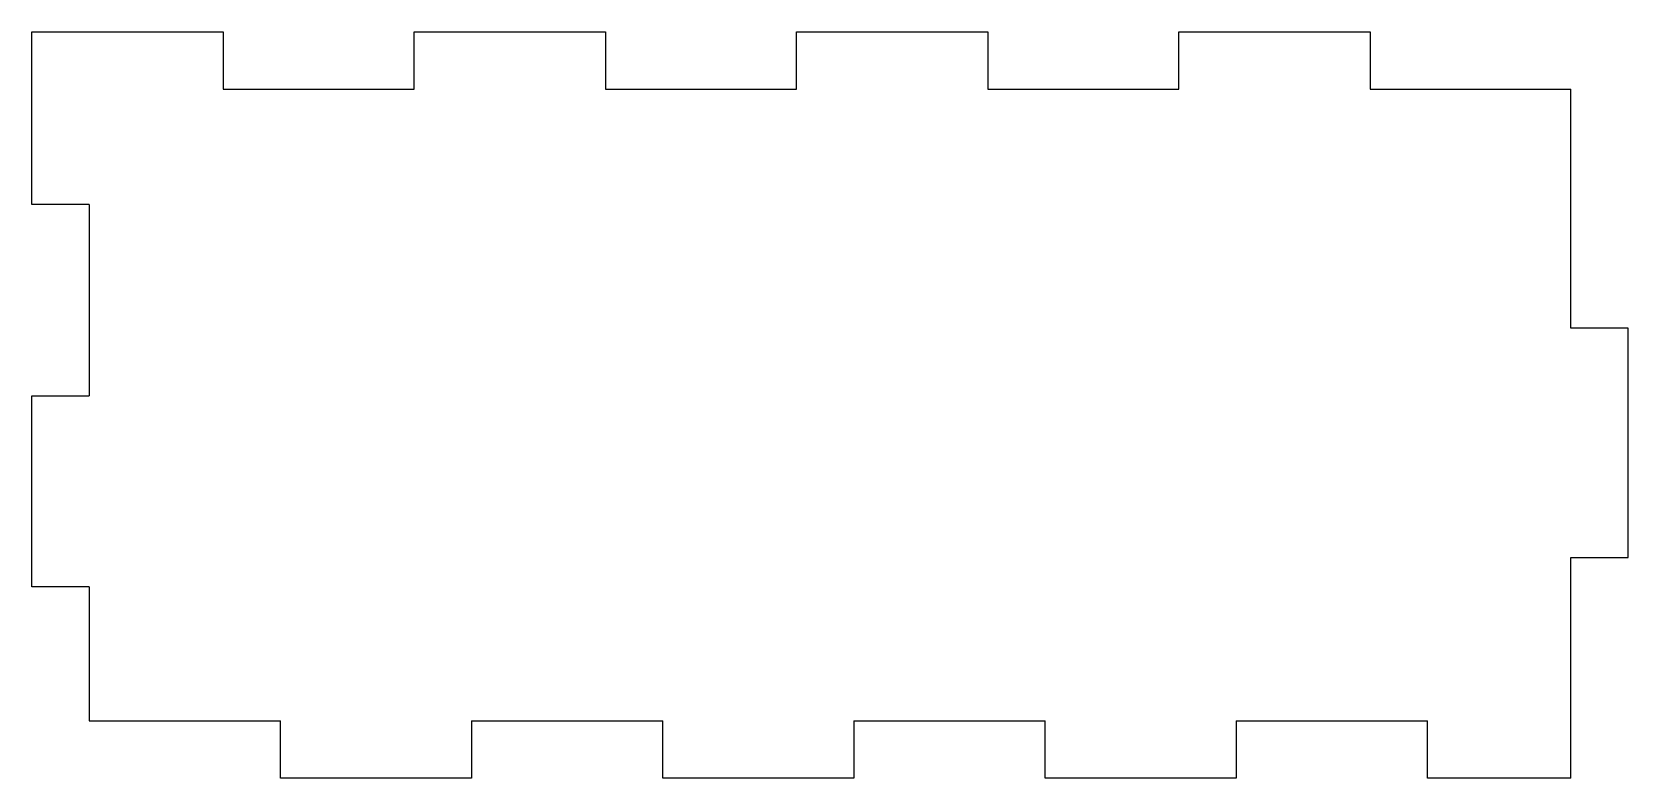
# Model space of a CAD drawing. Header units: millimetres. Extents: x 1862.6 to 1946.1, y 2305.7 to 2344.8.
import ezdxf

# ---------------------------------------------------------------- set-up
doc = ezdxf.new("R2010")
doc.units = ezdxf.units.MM

msp = doc.modelspace()

# ---------------------------------------------------------------- linework, layer by layer
at = {"color": 0}
for p, q in [((1862.591, 2344.776, -202.37), (1872.591, 2344.776, -202.37)), ((1862.591, 2335.741, -202.37), (1862.591, 2344.776, -202.37)), ((1872.591, 2344.776, -202.37), (1872.591, 2341.776, -202.37)), ((1882.591, 2344.776, -202.37), (1892.591, 2344.776, -202.37)), ((1882.591, 2341.776, -202.37), (1882.591, 2344.776, -202.37)), ((1892.591, 2344.776, -202.37), (1892.591, 2341.776, -202.37)), ((1902.591, 2344.776, -202.37), (1912.591, 2344.776, -202.37)), ((1902.591, 2341.776, -202.37), (1902.591, 2344.776, -202.37)), ((1912.591, 2344.776, -202.37), (1912.591, 2341.776, -202.37)), ((1922.591, 2344.776, -202.37), (1932.591, 2344.776, -202.37)), ((1922.591, 2341.776, -202.37), (1922.591, 2344.776, -202.37)), ((1932.591, 2344.776, -202.37), (1932.591, 2341.776, -202.37)), ((1872.591, 2341.776, -202.37), (1882.591, 2341.776, -202.37)), ((1892.591, 2341.776, -202.37), (1902.591, 2341.776, -202.37)), ((1912.591, 2341.776, -202.37), (1922.591, 2341.776, -202.37)), ((1932.591, 2341.776, -202.37), (1943.091, 2341.776, -202.37)), ((1943.091, 2329.276, -202.37), (1943.091, 2341.776, -202.37)), ((1865.591, 2335.741, -202.37), (1862.591, 2335.741, -202.37)), ((1865.591, 2335.741, -202.37), (1865.591, 2325.741, -202.37)), ((1946.091, 2329.276, -202.37), (1943.091, 2329.276, -202.37)), ((1946.091, 2317.276, -202.37), (1946.091, 2329.276, -202.37)), ((1862.591, 2325.741, -202.37), (1865.591, 2325.741, -202.37)), ((1862.591, 2315.741, -202.37), (1862.591, 2325.741, -202.37)), ((1943.091, 2305.741, -202.37), (1943.091, 2317.276, -202.37)), ((1943.091, 2317.276, -202.37), (1946.091, 2317.276, -202.37)), ((1865.591, 2315.741, -202.37), (1862.591, 2315.741, -202.37)), ((1865.591, 2315.741, -202.37), (1865.591, 2308.741, -202.37)), ((1865.591, 2308.741, -202.37), (1875.591, 2308.741, -202.37)), ((1875.591, 2305.741, -202.37), (1875.591, 2308.741, -202.37)), ((1885.591, 2308.741, -202.37), (1885.591, 2305.741, -202.37)), ((1885.591, 2308.741, -202.37), (1895.591, 2308.741, -202.37)), ((1895.591, 2305.741, -202.37), (1895.591, 2308.741, -202.37)), ((1905.591, 2308.741, -202.37), (1905.591, 2305.741, -202.37)), ((1905.591, 2308.741, -202.37), (1915.591, 2308.741, -202.37)), ((1915.591, 2305.741, -202.37), (1915.591, 2308.741, -202.37)), ((1925.591, 2308.741, -202.37), (1925.591, 2305.741, -202.37)), ((1925.591, 2308.741, -202.37), (1935.591, 2308.741, -202.37)), ((1935.591, 2305.741, -202.37), (1935.591, 2308.741, -202.37)), ((1885.591, 2305.741, -202.37), (1875.591, 2305.741, -202.37)), ((1905.591, 2305.741, -202.37), (1895.591, 2305.741, -202.37)), ((1925.591, 2305.741, -202.37), (1915.591, 2305.741, -202.37)), ((1943.091, 2305.741, -202.37), (1935.591, 2305.741, -202.37))]:
    msp.add_line(p, q, dxfattribs=at)

doc.saveas('drawing.dxf')
